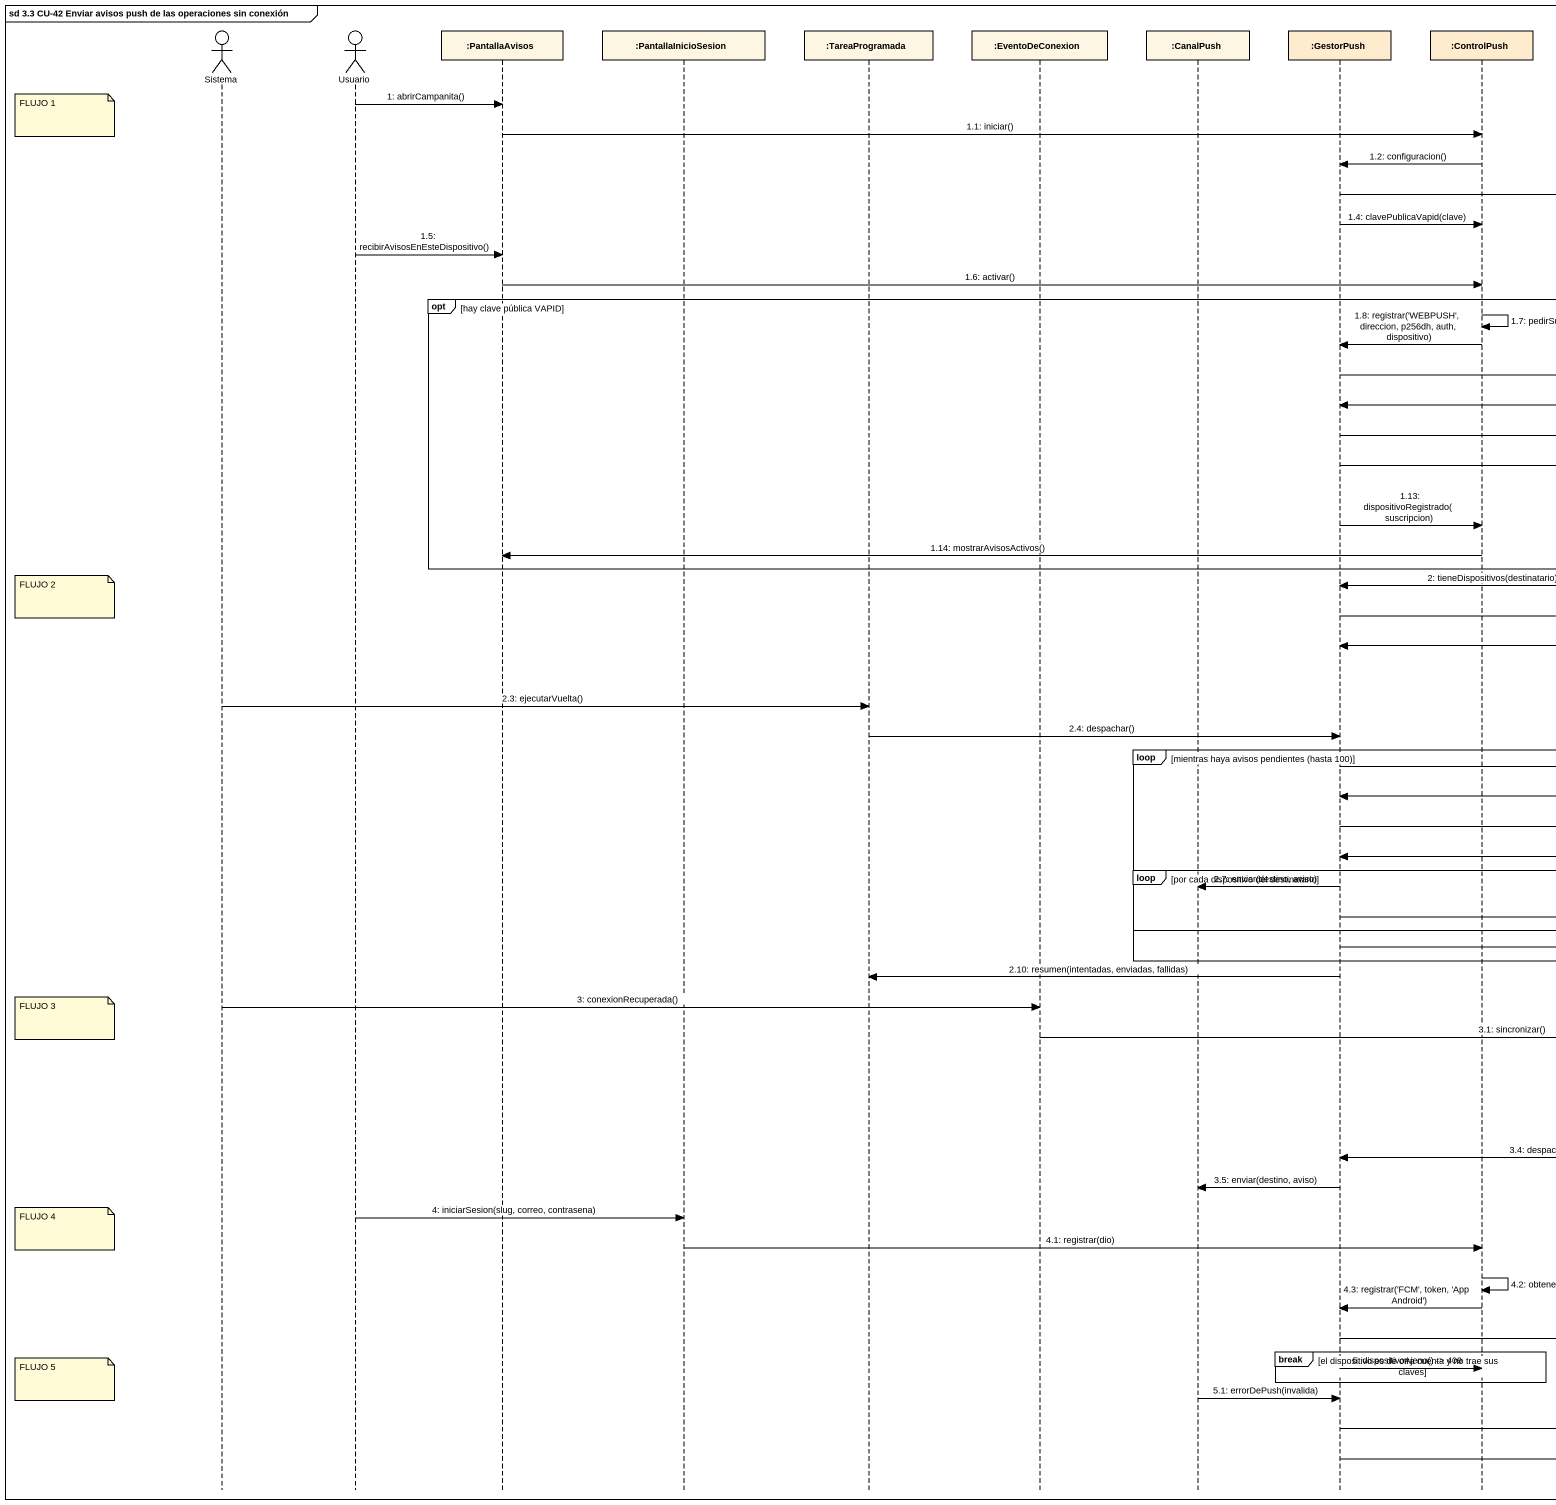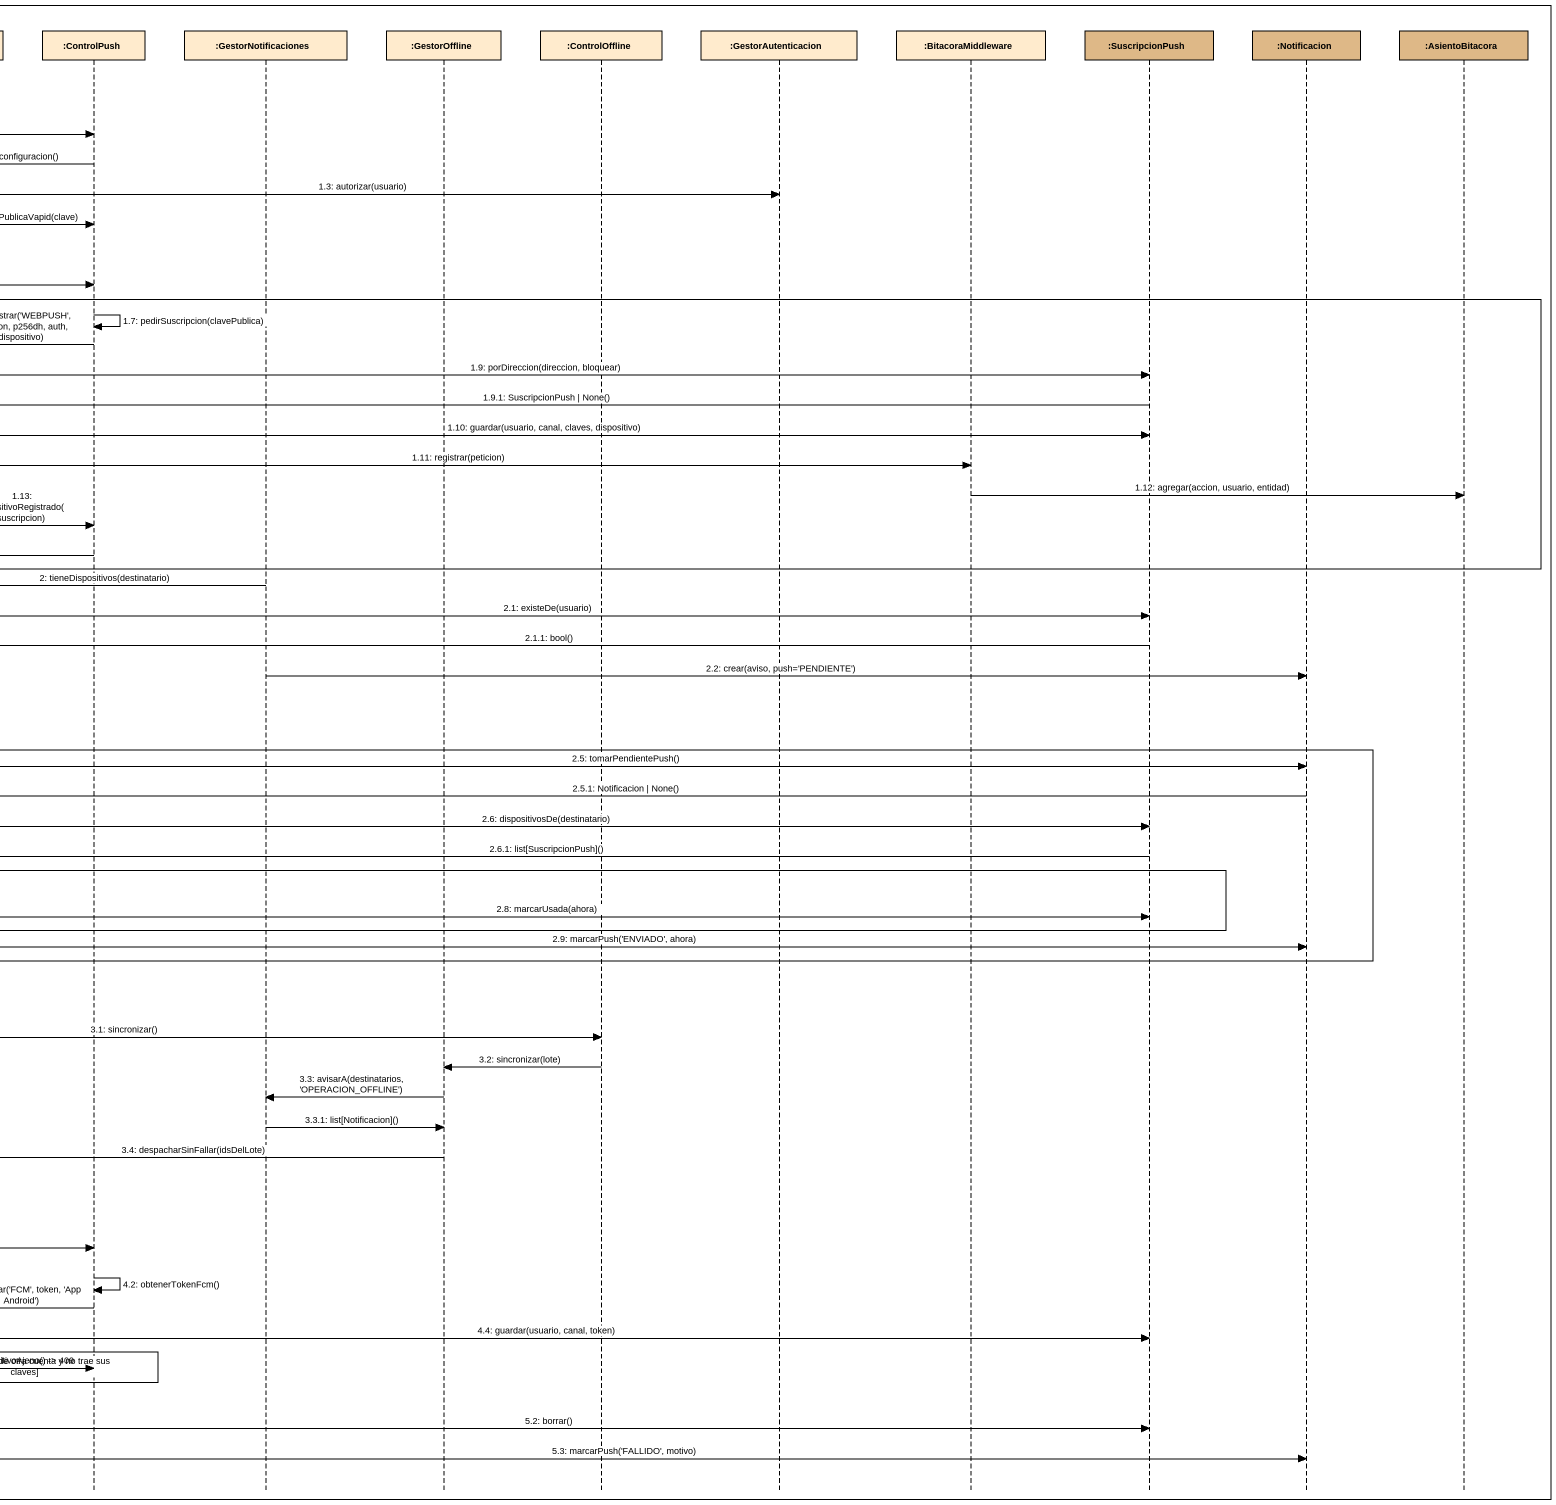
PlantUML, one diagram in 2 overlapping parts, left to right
@startuml
mainframe sd 3.3 CU-42 Enviar avisos push de las operaciones sin conexión
hide footbox
actor Sistema
actor Usuario
participant ":PantallaAvisos" as PantallaAvisos
participant ":PantallaInicioSesion" as PantallaInicioSesion
participant ":TareaProgramada" as TareaProgramada
participant ":EventoDeConexion" as EventoDeConexion
participant ":CanalPush" as CanalPush
participant ":GestorPush" as GestorPush #FFEBCD
participant ":ControlPush" as ControlPush #FFEBCD
participant ":GestorNotificaciones" as GestorNotificaciones #FFEBCD
participant ":GestorOffline" as GestorOffline #FFEBCD
participant ":ControlOffline" as ControlOffline #FFEBCD
participant ":GestorAutenticacion" as GestorAutenticacion #FFEBCD
participant ":BitacoraMiddleware" as BitacoraMiddleware #FFEBCD
participant ":SuscripcionPush" as SuscripcionPush #DEB887
participant ":Notificacion" as Notificacion #DEB887
participant ":AsientoBitacora" as AsientoBitacora #DEB887

Usuario -> PantallaAvisos : 1: abrirCampanita()
note left of Sistema : FLUJO 1
PantallaAvisos -> ControlPush : 1.1: iniciar()
ControlPush -> GestorPush : 1.2: configuracion()
GestorPush -> GestorAutenticacion : 1.3: autorizar(usuario)
GestorPush -> ControlPush : 1.4: clavePublicaVapid(clave)
Usuario -> PantallaAvisos : 1.5: recibirAvisosEnEsteDispositivo()
PantallaAvisos -> ControlPush : 1.6: activar()
opt hay clave pública VAPID
  ControlPush -> ControlPush : 1.7: pedirSuscripcion(clavePublica)
  ControlPush -> GestorPush : 1.8: registrar('WEBPUSH', direccion, p256dh, auth, dispositivo)
  GestorPush -> SuscripcionPush : 1.9: porDireccion(direccion, bloquear)
  SuscripcionPush -> GestorPush : 1.9.1: SuscripcionPush | None()
  GestorPush -> SuscripcionPush : 1.10: guardar(usuario, canal, claves, dispositivo)
  GestorPush -> BitacoraMiddleware : 1.11: registrar(peticion)
  BitacoraMiddleware -> AsientoBitacora : 1.12: agregar(accion, usuario, entidad)
  GestorPush -> ControlPush : 1.13: dispositivoRegistrado(suscripcion)
  ControlPush -> PantallaAvisos : 1.14: mostrarAvisosActivos()
end
GestorNotificaciones -> GestorPush : 2: tieneDispositivos(destinatario)
note left of Sistema : FLUJO 2
GestorPush -> SuscripcionPush : 2.1: existeDe(usuario)
SuscripcionPush -> GestorPush : 2.1.1: bool()
GestorNotificaciones -> Notificacion : 2.2: crear(aviso, push='PENDIENTE')
Sistema -> TareaProgramada : 2.3: ejecutarVuelta()
TareaProgramada -> GestorPush : 2.4: despachar()
loop mientras haya avisos pendientes (hasta 100)
  GestorPush -> Notificacion : 2.5: tomarPendientePush()
  Notificacion -> GestorPush : 2.5.1: Notificacion | None()
  GestorPush -> SuscripcionPush : 2.6: dispositivosDe(destinatario)
  SuscripcionPush -> GestorPush : 2.6.1: list[SuscripcionPush]()
  loop por cada dispositivo del destinatario
    GestorPush -> CanalPush : 2.7: enviar(destino, aviso)
    GestorPush -> SuscripcionPush : 2.8: marcarUsada(ahora)
  end
  GestorPush -> Notificacion : 2.9: marcarPush('ENVIADO', ahora)
end
GestorPush -> TareaProgramada : 2.10: resumen(intentadas, enviadas, fallidas)
Sistema -> EventoDeConexion : 3: conexionRecuperada()
note left of Sistema : FLUJO 3
EventoDeConexion -> ControlOffline : 3.1: sincronizar()
ControlOffline -> GestorOffline : 3.2: sincronizar(lote)
GestorOffline -> GestorNotificaciones : 3.3: avisarA(destinatarios, 'OPERACION_OFFLINE')
GestorNotificaciones -> GestorOffline : 3.3.1: list[Notificacion]()
GestorOffline -> GestorPush : 3.4: despacharSinFallar(idsDelLote)
GestorPush -> CanalPush : 3.5: enviar(destino, aviso)
Usuario -> PantallaInicioSesion : 4: iniciarSesion(slug, correo, contrasena)
note left of Sistema : FLUJO 4
PantallaInicioSesion -> ControlPush : 4.1: registrar(dio)
ControlPush -> ControlPush : 4.2: obtenerTokenFcm()
ControlPush -> GestorPush : 4.3: registrar('FCM', token, 'App Android')
GestorPush -> SuscripcionPush : 4.4: guardar(usuario, canal, token)
break el dispositivo es de otra cuenta y no trae sus claves
  GestorPush -> ControlPush : 5: dispositivoAjeno() -> 409
  note left of Sistema : FLUJO 5
end
CanalPush -> GestorPush : 5.1: errorDePush(invalida)
GestorPush -> SuscripcionPush : 5.2: borrar()
GestorPush -> Notificacion : 5.3: marcarPush('FALLIDO', motivo)
@enduml
